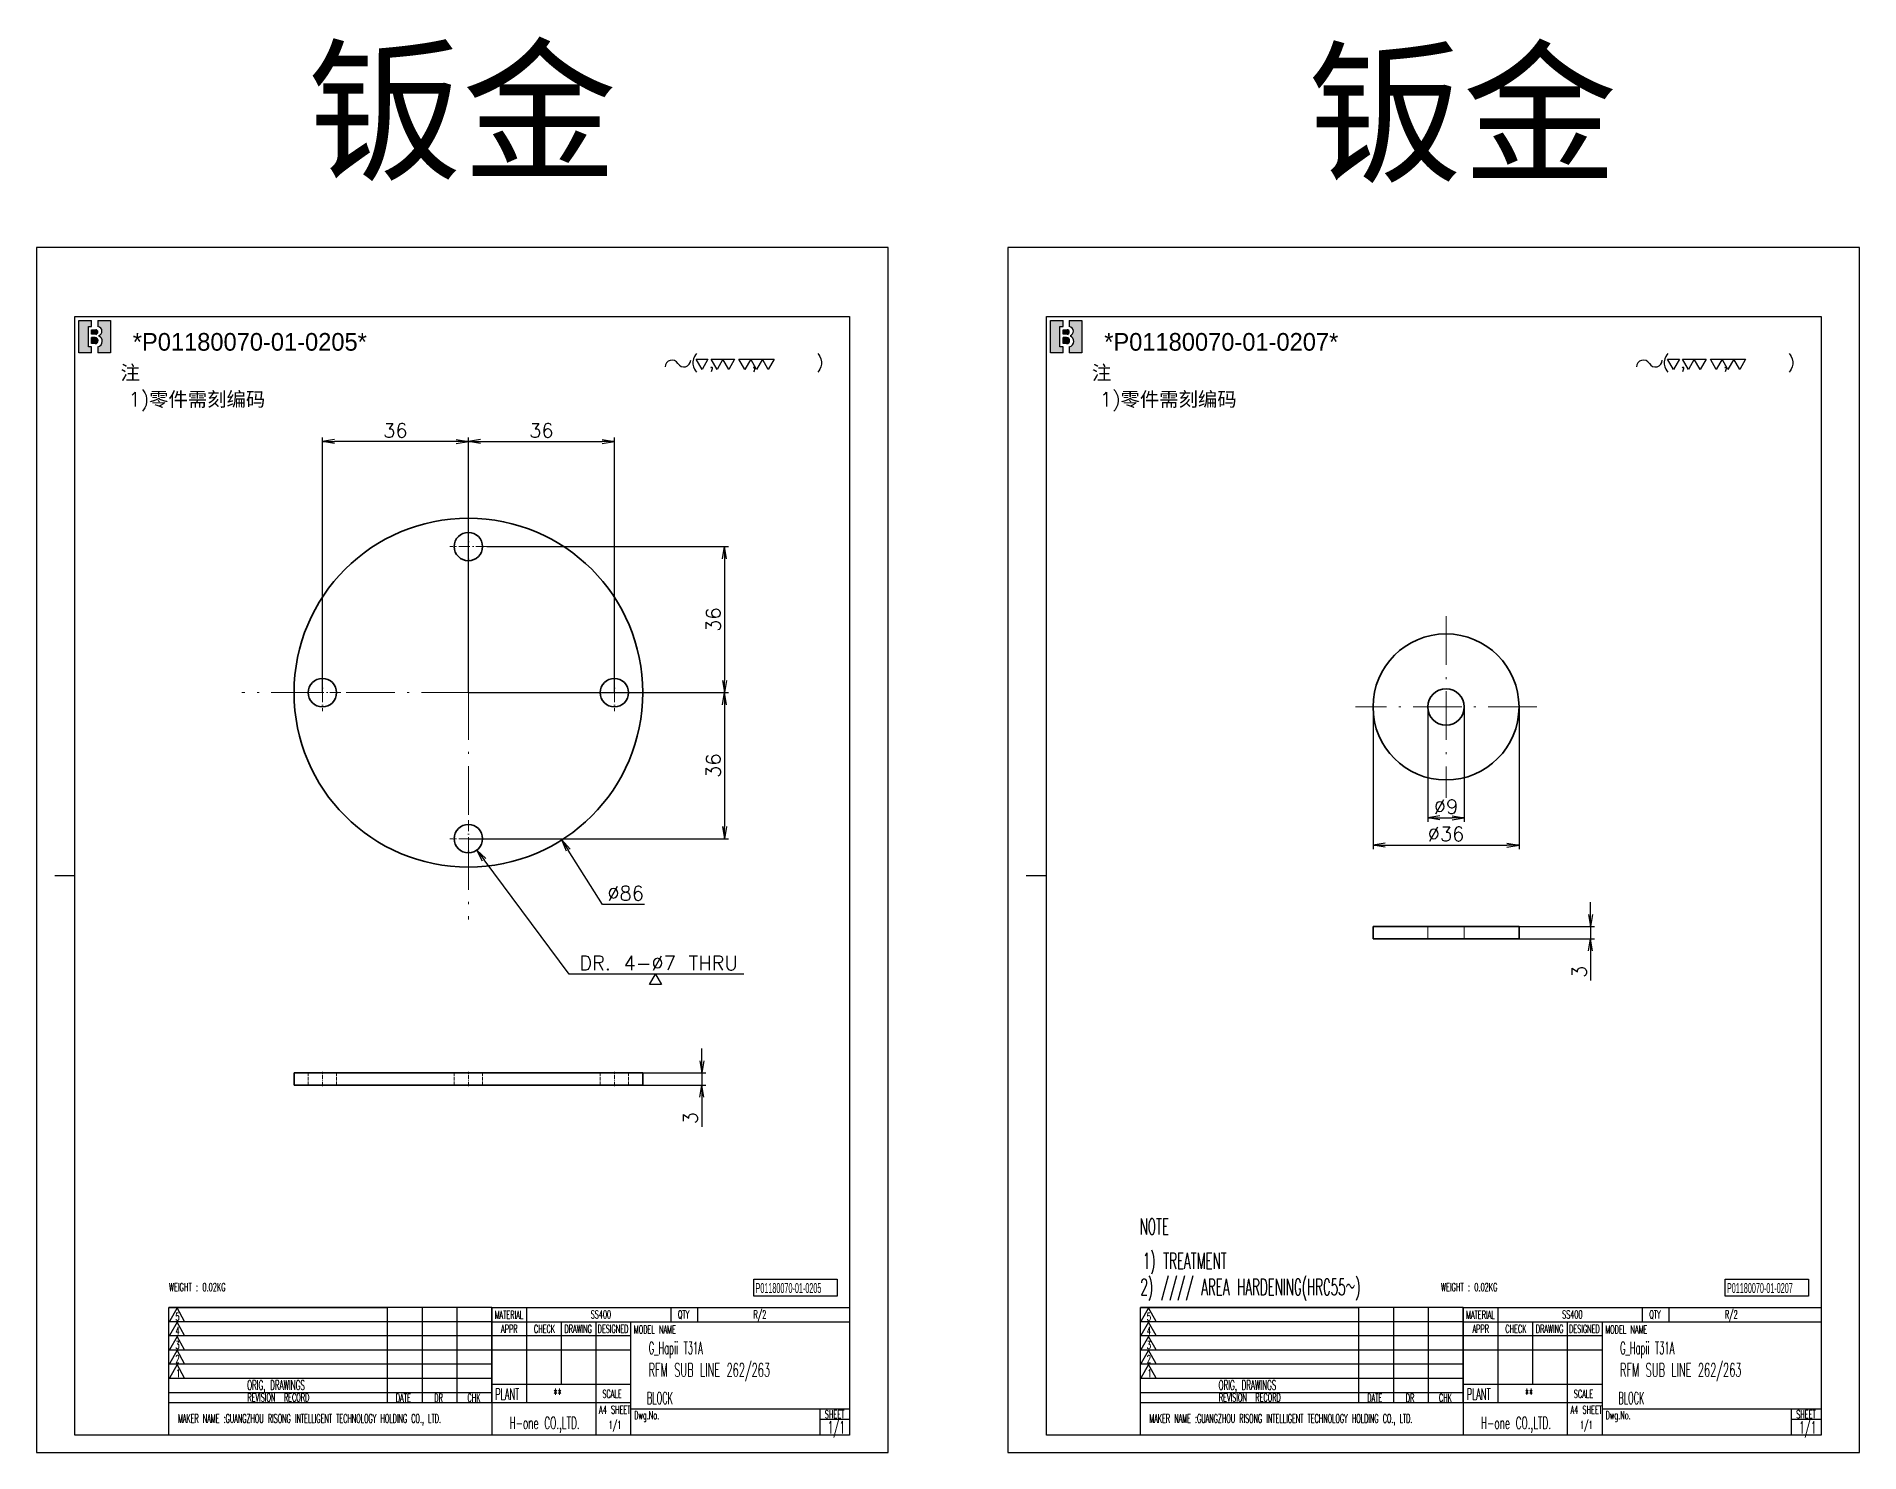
# Model space of a CAD drawing. Header units: inches. Extents: x 21 to 8642, y -3779 to 1599.
# Drawn here: x 111.8 to 561.3, y -970.4 to -621.4 of the extents above; entities that cross this region are included whole.
import ezdxf

# ---------------------------------------------------------------- set-up
doc = ezdxf.new("R2010")
doc.units = ezdxf.units.IN
doc.header["$MEASUREMENT"] = 0
for name, pattern in [('CENTER-HOKUTO', [23, 20, -1, 1, -1]), ('DASHDOT', [18.5, 12, -3, 0.5, -3]), ('DASHED', [15, 12, -3]), ('HIDDEN-HOKUTO', [3.8, 2.5, -1.3])]:
    doc.linetypes.add(name, pattern=pattern)
doc.layers.add('AM_7', color=2, linetype='CENTER-HOKUTO', lineweight=30)
doc.layers.add('AM_HID', color=1, linetype='HIDDEN-HOKUTO', lineweight=25)
doc.layers.add('title_frame', color=7, linetype='Continuous')
doc.layers.add('word_dim', color=253, linetype='Continuous')
doc.styles.add('MX_NOTE_STANDARD', font='txt.shx', dxfattribs={"bigfont": 'bigfont.shx'})
doc.styles.get("Standard").update_dxf_attribs({"font": 'txt', "bigfont": 'gbcbig.shx'})
doc.dimstyles.new('HKT 1-1', dxfattribs={"dimtxt": 3.5, "dimasz": 3, "dimexe": 1, "dimexo": 0, "dimgap": 1, "dimtad": 3, "dimdsep": 46, "dimtxsty": 'Standard', "dimblk1": 'OPEN', "dimblk2": 'OPEN', "dimsah": 1, "dimcen": 0, "dimclrd": 256, "dimclre": 256, "dimclrt": 3, "dimazin": 2, "dimtfac": 1, "dimtmove": 0, "dimatfit": 3, "dimldrblk": 'OPEN', "dimfxl": 0, "dimtolj": 1, "dimlwd": 25, "dimlwe": 25, "dimarcsym": 0})
doc.dimstyles.new('STANDARD 1-1', dxfattribs={"dimtxt": 3.5, "dimasz": 3, "dimexe": 1, "dimexo": 0, "dimgap": 1, "dimtad": 3, "dimdsep": 46, "dimtxsty": 'Standard', "dimblk1": 'OPEN', "dimblk2": 'OPEN', "dimsah": 1, "dimcen": 0, "dimclrt": 3, "dimazin": 2, "dimtfac": 1, "dimtmove": 0, "dimatfit": 3, "dimldrblk": 'OPEN', "dimfxl": 0, "dimtolj": 1, "dimtzin": 0, "dimarcsym": 0})
doc.dimstyles.new('STANDARD 1-1$3', dxfattribs={"dimtxt": 3.5, "dimasz": 3, "dimexe": 1, "dimexo": 0, "dimgap": 1, "dimtad": 3, "dimtoh": 1, "dimdsep": 46, "dimtxsty": 'Standard', "dimblk1": 'OPEN', "dimblk2": 'OPEN', "dimsah": 1, "dimcen": 0, "dimclrt": 3, "dimazin": 2, "dimtfac": 1, "dimtofl": 0, "dimtmove": 0, "dimatfit": 3, "dimldrblk": 'OPEN', "dimfxl": 0, "dimtolj": 1, "dimtzin": 0, "dimarcsym": 0})

# ---------------------------------------------------------------- blocks, each defined once
blk = doc.blocks.new('B\\M+18B40\\M+196A7\\M+100CF\\M+100B0\\M+100B8')
blk.add_hatch(color=1).paths.add_polyline_path([(0.3999999986702711, 0.8149999997779807), (0.3999999986702711, 0.9999999997779806), (-1.3297288e-09, 0.9999999997779806), (-1.3297288e-09, -2.220193e-10), (0.3999999986702711, -2.220193e-10), (0.3999999986702711, 0.1849999997779807), (0.2999999986702711, 0.1849999997779807), (0.2999999986702711, 0.8149999997779807)])
h = blk.add_hatch(color=1)
edge = h.paths.add_edge_path()
edge.add_arc((0.5299999986702706, 0.6449999997779808), 0.07, 359.9999999999989, 450)
edge.add_line((0.5299999986702706, 0.7149999997779806), (0.3999999986702711, 0.7149999997779806))
edge.add_line((0.3999999986702711, 0.7149999997779806), (0.3999999986702711, 0.5749999997779809))
edge.add_line((0.3999999986702711, 0.5749999997779809), (0.5299999986702701, 0.5749999997779809))
edge.add_arc((0.5299999986702701, 0.6449999997779808), 0.07, 270, 359.9999999999999)
h = blk.add_hatch(color=1)
edge = h.paths.add_edge_path()
edge.add_line((0.5999999986702714, 0.9999999997779806), (0.5999999986702718, 0.8142220507965398))
edge.add_arc((0.5849999986702712, 0.6699999997779816), 0.1449999999999991, -5.115907697472721e-13, 84.06222754839428, ccw=False)
edge.add_arc((0.5849999986702707, 0.6699999997779802), 0.1449999999999993, -69.82872865353448, 1.1368683772161603e-13, ccw=False)
edge.add_line((0.6349999986702715, 0.5338934238898192), (0.6349999986702711, 0.5120827805020305))
edge.add_arc((0.5699999986702688, 0.3549999997779789), 0.1700000000000021, 3.979039320256561e-13, 67.5204943905955, ccw=False)
edge.add_arc((0.5699999986702724, 0.3549999997779802), 0.1699999999999993, -79.83575137827683, 0, ccw=False)
edge.add_line((0.5999999986702714, 0.1876679944711657), (0.5999999986702714, -2.220192918400699e-10))
edge.add_line((0.5999999986702714, -2.220193e-10), (0.9999999986702712, -2.220193e-10))
edge.add_line((0.9999999986702712, -2.220193e-10), (0.9999999986702712, 0.9999999997779806))
edge.add_line((0.9999999986702712, 0.9999999997779806), (0.5999999986702714, 0.9999999997779806))
h = blk.add_hatch(color=1)
edge = h.paths.add_edge_path()
edge.add_arc((0.5149999986702705, 0.3799999997779802), 0.095, 1.018e-13, 90)
edge.add_line((0.5149999986702705, 0.4749999997779804), (0.3999999986702711, 0.4749999997779808))
edge.add_line((0.3999999986702711, 0.4749999997779808), (0.3999999986702711, 0.2849999997779809))
edge.add_line((0.3999999986702711, 0.2849999997779809), (0.5149999986702718, 0.2849999997779809))
edge.add_arc((0.5149999986702718, 0.379999999777981), 0.095, 270, 360.0000000000003)
at = {"color": 1}
for p, q in [((-1.3297288e-09, -2.220193e-10), (-1.3297288e-09, 0.9999999997779806)), ((-1.3297288e-09, 0.9999999997779806), (0.3999999986702711, 0.9999999997779806)), ((0.2999999986702711, 0.8149999997779807), (0.3999999986702711, 0.8149999997779807)), ((0.2999999986702711, 0.1849999997779807), (0.2999999986702711, 0.8149999997779807)), ((0.3999999986702711, 0.8149999997779807), (0.3999999986702711, 0.9999999997779806)), ((0.3999999986702711, 0.7149999997779806), (0.5299999986702706, 0.7149999997779806)), ((0.3999999986702711, 0.5749999997779809), (0.3999999986702711, 0.7149999997779806)), ((0.5299999986702701, 0.5749999997779809), (0.3999999986702711, 0.5749999997779809)), ((0.5999999986702714, 0.9999999997779806), (0.5999999986702718, 0.8142220507965398)), ((0.5999999986702714, 0.9999999997779806), (0.9999999986702712, 0.9999999997779806)), ((0.5999999986702705, 0.6449999997779794), (0.59999999867027, 0.6449999997779803)), ((0.7299999986702704, 0.6699999997779807), (0.7299999986702704, 0.6699999997779802)), ((0.9999999986702712, 0.9999999997779806), (0.9999999986702712, -2.220193e-10)), ((0.3999999986702711, 0.1849999997779807), (0.2999999986702711, 0.1849999997779807)), ((0.5149999986702705, 0.4749999997779804), (0.3999999986702711, 0.4749999997779808)), ((0.3999999986702711, 0.2849999997779809), (0.3999999986702711, 0.4749999997779808)), ((0.5149999986702718, 0.2849999997779809), (0.3999999986702711, 0.2849999997779809)), ((0.3999999986702711, -2.220193e-10), (0.3999999986702711, 0.1849999997779807)), ((0.5699999986702711, 0.5249999997779802), (0.5699999986702716, 0.5249999997779807)), ((0.5999999986702714, 0.1876679944711657), (0.5999999986702714, -2.220193e-10)), ((0.6099999986702707, 0.3799999997779806), (0.609999998670272, 0.3799999997779815)), ((0.6349999986702715, 0.5338934238898192), (0.6349999986702711, 0.5120827805020305)), ((0.739999998670271, 0.3549999997779802), (0.739999998670271, 0.3549999997779802)), ((0.3999999986702711, -2.220193e-10), (-1.3297288e-09, -2.220193e-10)), ((0.9999999986702712, -2.220193e-10), (0.5999999986702714, -2.220193e-10))]:
    blk.add_line(p, q, dxfattribs=at)
for centre, radius, start, end in [((0.5299999986702706, 0.6449999997779808), 0.07, 359.9999999999989, 90), ((0.5299999986702701, 0.6449999997779808), 0.07, 270, 359.9999999999999), ((0.5849999986702712, 0.6699999997779816), 0.1449999999999991, 359.9999999999995, 84.06222754839432), ((0.5849999986702707, 0.6699999997779802), 0.1449999999999993, 290.1712713464655, 1.781e-13), ((0.5149999986702705, 0.3799999997779802), 0.095, 1.018e-13, 90), ((0.5149999986702718, 0.379999999777981), 0.095, 270, 2.799e-13), ((0.5699999986702724, 0.3549999997779802), 0.1699999999999993, 280.1642486217232, 0), ((0.5699999986702688, 0.3549999997779789), 0.1700000000000021, 4.58e-13, 67.52049439059552)]:
    blk.add_arc(centre, radius, start, end, dxfattribs=at)
blk.add_attdef('B機密ﾏｰｸ', (-0.0857467348302255, 1.074949466596297), '', height=0.2)
blk = doc.blocks.new('shiage0')
at = {"layer": 'word_dim', "color": 3, "linetype": 'Continuous'}
for centre, radius, start, end in [((1.687489685469927, 1.849274192977646e-05), 1.687500000000015, 29.99999999999973, 180), ((4.610325423242443, 1.68751849274193), 1.6875, 209.9999999999997, 0)]:
    blk.add_arc(centre, radius, start, end, dxfattribs=at)
blk = doc.blocks.new('10')
at = {"layer": 'title_frame', "color": 3, "linetype": 'Continuous'}
for points in [[(9.625360041289241, 2.650317104677924), (8.180360041289191, 5.153130521614912), (11.07036004128918, 5.153130521615026)], [(13.30945624889046, 2.650317104677924), (11.86445624889041, 5.153130521614912), (17.64445624889038, 5.15313052161514), (16.19945624889044, 2.650317104678038), (14.75445624889039, 5.153130521615026)], [(20.17199269540924, 2.650317104677924), (18.72699269540919, 5.153130521614912), (27.39699269540915, 5.15313052161514), (25.95199269540922, 2.650317104678095), (24.50699269540917, 5.153130521615083), (23.06199269540923, 2.650317104678038), (21.61699269540918, 5.153130521615026)]]:
    blk.add_lwpolyline(points, close=True, dxfattribs=at)
blk.add_blockref('shiage0', (0.5207737940818333, 3.2441946934008), dxfattribs=at)
blk.add_text('( ,   ,     )', height=3, dxfattribs=at).set_placement((6.843075599901567, 2.972427221680277))
blk = doc.blocks.new('_Open')
at = {"color": 0, "lineweight": -2}
for p, q in [((-1, 0.1666666666666667), (0, 0)), ((-1, -0.1666666666666667), (0, 0)), ((0, 0), (-1, 0))]:
    blk.add_line(p, q, dxfattribs=at)
blk = doc.blocks.new('*D468')
at = {"layer": 'DEFPOINTS', "color": 0, "linetype": 'Continuous', "ltscale": 2}
for p in [(254.305577156003, -721.2230740201321), (218.305577156003, -783.0935470903805), (254.305577156003, -783.0935470903805)]:
    blk.add_point(p, dxfattribs=at)
at = {"layer": 'word_dim', "color": 0, "linetype": 'Continuous', "lineweight": -2, "ltscale": 2}
for p, q in [((218.305577156003, -783.0935470903805), (218.305577156003, -720.2230740201321)), ((221.305577156003, -721.2230740201321), (251.305577156003, -721.2230740201321)), ((254.305577156003, -783.0935470903805), (254.305577156003, -720.2230740201321))]:
    blk.add_line(p, q, dxfattribs=at)
at = {"layer": 'word_dim', "color": 0, "linetype": 'Continuous', "lineweight": -2, "ltscale": 2, "xscale": 3, "yscale": 3, "zscale": 3, "rotation": 180}
blk.add_blockref('_Open', (218.305577156003, -721.2230740201321), dxfattribs=at)
at = {"layer": 'word_dim', "color": 0, "linetype": 'Continuous', "lineweight": -2, "ltscale": 2, "xscale": 3, "yscale": 3, "zscale": 3}
blk.add_blockref('_Open', (254.305577156003, -721.2230740201321), dxfattribs=at)
at = {"layer": 'word_dim', "color": 3, "linetype": 'Continuous', "ltscale": 2, "insert": (236.305577156003, -718.4730740201321), "char_height": 3.5, "attachment_point": 5}
blk.add_mtext('\\A1;36', dxfattribs=at)
blk = doc.blocks.new('*D469')
at = {"layer": 'DEFPOINTS', "color": 0, "linetype": 'Continuous', "ltscale": 2}
for p in [(182.305577156003, -721.2230740201321), (182.305577156003, -783.0935470903805), (218.305577156003, -783.0935470903805)]:
    blk.add_point(p, dxfattribs=at)
at = {"layer": 'word_dim', "color": 0, "linetype": 'Continuous', "lineweight": -2, "ltscale": 2}
for p, q in [((182.305577156003, -783.0935470903805), (182.305577156003, -720.2230740201321)), ((215.305577156003, -721.2230740201321), (185.305577156003, -721.2230740201321)), ((218.305577156003, -783.0935470903805), (218.305577156003, -720.2230740201321))]:
    blk.add_line(p, q, dxfattribs=at)
at = {"layer": 'word_dim', "color": 0, "linetype": 'Continuous', "lineweight": -2, "ltscale": 2, "xscale": 3, "yscale": 3, "zscale": 3, "rotation": 180}
blk.add_blockref('_Open', (182.305577156003, -721.2230740201321), dxfattribs=at)
at = {"layer": 'word_dim', "color": 0, "linetype": 'Continuous', "lineweight": -2, "ltscale": 2, "xscale": 3, "yscale": 3, "zscale": 3}
blk.add_blockref('_Open', (218.305577156003, -721.2230740201321), dxfattribs=at)
at = {"layer": 'word_dim', "color": 3, "linetype": 'Continuous', "ltscale": 2, "insert": (200.305577156003, -718.4730740201321), "char_height": 3.5, "attachment_point": 5}
blk.add_mtext('\\A1;36', dxfattribs=at)
blk = doc.blocks.new('*D470')
at = {"layer": 'DEFPOINTS', "color": 0, "linetype": 'Continuous', "ltscale": 2}
for p in [(222.855381843503, -747.0935470903805), (218.305577156003, -783.0935470903805), (281.4536185854777, -783.0935470903806)]:
    blk.add_point(p, dxfattribs=at)
at = {"layer": 'word_dim', "color": 0, "linetype": 'Continuous', "lineweight": -2, "ltscale": 2}
for p, q in [((222.855381843503, -747.0935470903805), (282.4536185854777, -747.0935470903806)), ((281.4536185854777, -750.0935470903806), (281.4536185854777, -780.0935470903806)), ((218.305577156003, -783.0935470903805), (282.4536185854777, -783.0935470903806))]:
    blk.add_line(p, q, dxfattribs=at)
at = {"layer": 'word_dim', "color": 0, "linetype": 'Continuous', "lineweight": -2, "ltscale": 2, "xscale": 3, "yscale": 3, "zscale": 3}
for p, rotation in [((281.4536185854777, -747.0935470903806), 90), ((281.4536185854777, -783.0935470903806), 270)]:
    blk.add_blockref('_Open', p, dxfattribs=dict(at, rotation=rotation))
at = {"layer": 'word_dim', "color": 3, "linetype": 'Continuous', "ltscale": 2, "insert": (278.7036185854778, -765.0935470903805), "char_height": 3.5, "attachment_point": 5, "rotation": 90}
blk.add_mtext('\\A1;36', dxfattribs=at)
blk = doc.blocks.new('*D471')
at = {"layer": 'DEFPOINTS', "color": 0, "linetype": 'Continuous', "ltscale": 2}
for p in [(218.305577156003, -783.0935776079587), (218.305577156003, -819.0935470903805), (281.4536185854777, -819.0935470903806)]:
    blk.add_point(p, dxfattribs=at)
at = {"layer": 'word_dim', "color": 0, "linetype": 'Continuous', "lineweight": -2, "ltscale": 2}
for p, q in [((218.305577156003, -783.0935776079587), (282.4536185854777, -783.0935776079588)), ((281.4536185854777, -786.0935776079588), (281.4536185854777, -816.0935470903806)), ((218.305577156003, -819.0935470903805), (282.4536185854777, -819.0935470903806))]:
    blk.add_line(p, q, dxfattribs=at)
at = {"layer": 'word_dim', "color": 0, "linetype": 'Continuous', "lineweight": -2, "ltscale": 2, "xscale": 3, "yscale": 3, "zscale": 3}
for p, rotation in [((281.4536185854777, -783.0935776079588), 90), ((281.4536185854777, -819.0935470903806), 270)]:
    blk.add_blockref('_Open', p, dxfattribs=dict(at, rotation=rotation))
at = {"layer": 'word_dim', "color": 3, "linetype": 'Continuous', "ltscale": 2, "insert": (278.7036185854778, -801.0935623491696), "char_height": 3.5, "attachment_point": 5, "rotation": 90}
blk.add_mtext('\\A1;36', dxfattribs=at)
blk = doc.blocks.new('*D472')
at = {"layer": 'DEFPOINTS', "color": 0, "linetype": 'Continuous', "ltscale": 2}
for p in [(216.2148296295491, -816.2866315625062), (220.3963246824533, -821.9004626182459)]:
    blk.add_point(p, dxfattribs=at)
at = {"layer": 'word_dim', "color": 0, "linetype": 'Continuous', "lineweight": -2, "ltscale": 2}
for p, q in [((243.184181262135, -852.4941080350719), (222.1883939908435, -824.3063902135667)), ((286.1841812621388, -852.4941080350718), (243.184181262135, -852.4941080350719))]:
    blk.add_line(p, q, dxfattribs=at)
at = {"layer": 'word_dim', "color": 0, "linetype": 'Continuous', "lineweight": -2, "ltscale": 2, "xscale": 3, "yscale": 3, "zscale": 3, "rotation": 126.6808000215501}
blk.add_blockref('_Open', (220.3963246824533, -821.9004626182459), dxfattribs=at)
at = {"layer": 'word_dim', "color": 3, "linetype": 'Continuous', "ltscale": 2, "insert": (265.1841812621387, -849.7441080350719), "char_height": 3.5, "attachment_point": 5}
blk.add_mtext('\\A1;DR. 4-∅7 THRU', dxfattribs=at)
blk = doc.blocks.new('shiage1')
at = {"layer": 'word_dim', "color": 3, "linetype": 'Continuous'}
for p, q in [((-4.255559048260693e-05, 3.4162127349191e-07), (-1.443418228564553, 2.500000341621273)), ((-1.443418228564553, 2.500000341621273), (1.443333117383588, 2.500000341621273)), ((1.443333117383588, 2.500000341621273), (-4.255559048260693e-05, 3.4162127349191e-07))]:
    blk.add_line(p, q, dxfattribs=at)
blk = doc.blocks.new('*D473')
at = {"layer": 'DEFPOINTS', "color": 0, "linetype": 'Continuous', "ltscale": 2}
for p in [(261.305577156003, -876.8192459182119), (261.305577156003, -879.8192459182119), (275.8361961206283, -879.8192459182119)]:
    blk.add_point(p, dxfattribs=at)
at = {"layer": 'word_dim', "color": 0, "linetype": 'Continuous', "lineweight": -2, "ltscale": 2}
for p, q in [((275.8361961206283, -873.8192459182119), (275.8361961206283, -870.8192459182119)), ((261.305577156003, -876.8192459182119), (276.8361961206283, -876.8192459182119)), ((261.305577156003, -879.8192459182119), (276.8361961206283, -879.8192459182119)), ((275.8361961206283, -876.8192459182119), (275.8361961206283, -879.8192459182119)), ((275.8361961206283, -882.8192459182119), (275.8361961206283, -890.1525792515453))]:
    blk.add_line(p, q, dxfattribs=at)
at = {"layer": 'word_dim', "color": 0, "linetype": 'Continuous', "lineweight": -2, "ltscale": 2, "xscale": 3, "yscale": 3, "zscale": 3}
for p, rotation in [((275.8361961206283, -876.8192459182119), 270), ((275.8361961206283, -879.8192459182119), 90)]:
    blk.add_blockref('_Open', p, dxfattribs=dict(at, rotation=rotation))
at = {"layer": 'word_dim', "color": 3, "linetype": 'Continuous', "ltscale": 2, "insert": (273.0861961206284, -887.9859125848784), "char_height": 3.5, "attachment_point": 5, "rotation": 90}
blk.add_mtext('\\A1;3', dxfattribs=at)
blk = doc.blocks.new('*D474')
at = {"layer": 'DEFPOINTS', "color": 0, "linetype": 'Continuous', "ltscale": 2}
for p in [(441.3707601238275, -786.6272625082165), (477.3707601238275, -786.6272625082165), (477.3707601238275, -820.6783801890961)]:
    blk.add_point(p, dxfattribs=at)
at = {"layer": 'word_dim', "linetype": 'Continuous', "lineweight": 25, "ltscale": 2}
for p, q in [((441.3707601238275, -786.6272625082165), (441.3707601238275, -821.6783801890961)), ((477.3707601238275, -786.6272625082165), (477.3707601238275, -821.6783801890961)), ((444.3707601238275, -820.6783801890961), (474.3707601238275, -820.6783801890961))]:
    blk.add_line(p, q, dxfattribs=at)
at = {"layer": 'word_dim', "linetype": 'Continuous', "lineweight": 25, "ltscale": 2, "xscale": 3, "yscale": 3, "zscale": 3, "rotation": 180}
blk.add_blockref('_Open', (441.3707601238275, -820.6783801890961), dxfattribs=at)
at = {"layer": 'word_dim', "linetype": 'Continuous', "lineweight": 25, "ltscale": 2, "xscale": 3, "yscale": 3, "zscale": 3}
blk.add_blockref('_Open', (477.3707601238275, -820.6783801890961), dxfattribs=at)
at = {"layer": 'word_dim', "color": 3, "linetype": 'Continuous', "ltscale": 2, "insert": (459.3707601238275, -817.9283801890961), "char_height": 3.5, "attachment_point": 5}
blk.add_mtext('\\A1;%%C36', dxfattribs=at)
blk = doc.blocks.new('*D475')
at = {"layer": 'DEFPOINTS', "color": 0, "linetype": 'Continuous', "ltscale": 2}
for p in [(454.8707601238275, -786.6272625082165), (463.8707601238275, -786.6272625082165), (463.8707601238275, -813.9442393791433)]:
    blk.add_point(p, dxfattribs=at)
at = {"layer": 'word_dim', "linetype": 'Continuous', "lineweight": 25, "ltscale": 2}
for p, q in [((454.8707601238275, -786.6272625082165), (454.8707601238275, -814.9442393791433)), ((463.8707601238275, -786.6272625082165), (463.8707601238275, -814.9442393791433)), ((457.8707601238275, -813.9442393791433), (460.8707601238275, -813.9442393791433))]:
    blk.add_line(p, q, dxfattribs=at)
at = {"layer": 'word_dim', "linetype": 'Continuous', "lineweight": 25, "ltscale": 2, "xscale": 3, "yscale": 3, "zscale": 3, "rotation": 180}
blk.add_blockref('_Open', (454.8707601238275, -813.9442393791433), dxfattribs=at)
at = {"layer": 'word_dim', "linetype": 'Continuous', "lineweight": 25, "ltscale": 2, "xscale": 3, "yscale": 3, "zscale": 3}
blk.add_blockref('_Open', (463.8707601238275, -813.9442393791433), dxfattribs=at)
at = {"layer": 'word_dim', "color": 3, "linetype": 'Continuous', "ltscale": 2, "insert": (459.3707601238275, -811.1942393791433), "char_height": 3.5, "attachment_point": 5}
blk.add_mtext('\\A1;%%C9', dxfattribs=at)
blk = doc.blocks.new('*D476')
at = {"layer": 'DEFPOINTS', "color": 0, "linetype": 'Continuous', "ltscale": 2}
for p in [(477.3707601238275, -840.7548797664749), (477.3707601238275, -843.7548797664749), (494.9947457676026, -843.7548797664749)]:
    blk.add_point(p, dxfattribs=at)
at = {"layer": 'word_dim', "linetype": 'Continuous', "lineweight": 25, "ltscale": 2}
for p, q in [((494.9947457676026, -837.7548797664749), (494.9947457676026, -834.7548797664749)), ((477.3707601238275, -840.7548797664749), (495.9947457676026, -840.7548797664749)), ((477.3707601238275, -843.7548797664749), (495.9947457676026, -843.7548797664749)), ((494.9947457676026, -840.7548797664749), (494.9947457676026, -843.7548797664749)), ((494.9947457676026, -846.7548797664749), (494.9947457676026, -854.0882130998083))]:
    blk.add_line(p, q, dxfattribs=at)
at = {"layer": 'word_dim', "linetype": 'Continuous', "lineweight": 25, "ltscale": 2, "xscale": 3, "yscale": 3, "zscale": 3}
for p, rotation in [((494.9947457676026, -840.7548797664749), 270), ((494.9947457676026, -843.7548797664749), 90)]:
    blk.add_blockref('_Open', p, dxfattribs=dict(at, rotation=rotation))
at = {"layer": 'word_dim', "color": 3, "linetype": 'Continuous', "ltscale": 2, "insert": (492.2447457676027, -851.9215464331414), "char_height": 3.5, "attachment_point": 5, "rotation": 90}
blk.add_mtext('\\A1;3', dxfattribs=at)
blk = doc.blocks.new('*D488')
at = {"layer": 'DEFPOINTS', "color": 0, "linetype": 'Continuous', "ltscale": 2}
for p in [(195.2767876425551, -746.7799841483438), (241.3343666694527, -819.4071100324181)]:
    blk.add_point(p, dxfattribs=at)
at = {"layer": 'word_dim', "color": 0, "linetype": 'Continuous', "lineweight": -2, "ltscale": 2}
for p, q in [((251.4111859333791, -835.2970121213847), (242.9410264029492, -821.940614423723)), ((261.7445192667134, -835.2970121213849), (251.4111859333791, -835.2970121213847))]:
    blk.add_line(p, q, dxfattribs=at)
at = {"layer": 'word_dim', "color": 0, "linetype": 'Continuous', "lineweight": -2, "ltscale": 2, "xscale": 3, "yscale": 3, "zscale": 3, "rotation": 122.3814388736231}
blk.add_blockref('_Open', (241.3343666694527, -819.4071100324181), dxfattribs=at)
at = {"layer": 'word_dim', "color": 3, "linetype": 'Continuous', "ltscale": 2, "insert": (257.0778526000467, -832.5470121213848), "char_height": 3.5, "attachment_point": 5}
blk.add_mtext('\\A1;∅86', dxfattribs=at)

msp = doc.modelspace()

# ---------------------------------------------------------------- linework, layer by layer
at = {"color": 7, "lineweight": 35}
for p, q in [((441.3707601238275, -840.7548797664749), (477.3707601238275, -840.7548797664749)), ((441.3707601238275, -843.7548797664749), (441.3707601238275, -840.7548797664749)), ((477.3707601238275, -843.7548797664749), (441.3707601238275, -843.7548797664749)), ((477.3707601238275, -840.7548797664749), (477.3707601238275, -843.7548797664749)), ((261.305577156003, -876.8192459182119), (175.305577156003, -876.8192459182119)), ((261.305577156003, -879.8192459182119), (175.305577156003, -879.8192459182119))]:
    msp.add_line(p, q, dxfattribs=at)
at = {"color": 7, "lineweight": 35, "ltscale": 0.075}
for p, q in [((175.305577156003, -879.8192459182119), (175.305577156003, -876.8192459182119)), ((261.305577156003, -879.8192459182119), (261.305577156003, -876.8192459182119))]:
    msp.add_line(p, q, dxfattribs=at)
at = {"color": 7, "lineweight": 35}
for centre, radius in [((218.305577156003, -783.0935470903805), 43), ((218.305577156003, -747.0935470903805), 3.5), ((459.3707601238275, -786.6272625082165), 18), ((182.305577156003, -783.0935470903805), 3.5), ((254.305577156003, -783.0935470903805), 3.5), ((459.3707601238275, -786.6272625082165), 4.5), ((218.305577156003, -819.0935470903805), 3.5)]:
    msp.add_circle(centre, radius, dxfattribs=at)
at = {"layer": 'AM_7', "color": 2, "linetype": 'DASHDOT', "lineweight": 13}
for p, q in [((218.305577156003, -727.1935837114743), (218.305577156003, -838.993571504443)), ((459.3707601238275, -764.2672466390759), (459.3707601238275, -808.9872417562638)), ((274.205967781003, -783.0935470903805), (162.405186531003, -783.0935470903805)), ((481.7309163738282, -786.6272319906384), (437.0106038738286, -786.6272319906384))]:
    msp.add_line(p, q, dxfattribs=at)
at = {"layer": 'AM_7', "color": 2, "linetype": 'DASHDOT', "lineweight": 13, "ltscale": 0.2274993896484375}
for p, q in [((218.305577156003, -742.5435592974118), (218.305577156003, -751.6435348833493)), ((182.305577156003, -778.5435592974118), (182.305577156003, -787.6435348833493)), ((254.305577156003, -778.5435592974118), (254.305577156003, -787.6435348833493)), ((218.305577156003, -814.5435592974118), (218.305577156003, -823.6435348833493))]:
    msp.add_line(p, q, dxfattribs=at)
at = {"layer": 'AM_7', "color": 2, "linetype": 'DASHDOT', "lineweight": 13, "ltscale": 0.227490234375}
for p, q in [((222.855381843503, -747.0935470903805), (213.755772468503, -747.0935470903805)), ((186.855381843503, -783.0935470903805), (177.755772468503, -783.0935470903805)), ((258.855381843503, -783.0935470903805), (249.755772468503, -783.0935470903805)), ((222.855381843503, -819.0935470903805), (213.755772468503, -819.0935470903805))]:
    msp.add_line(p, q, dxfattribs=at)
at = {"layer": 'AM_7', "color": 2, "linetype": 'DASHDOT', "lineweight": 13, "ltscale": 0.0899993896484375}
for p, q in [((182.305577156003, -880.1192337111806), (182.305577156003, -876.5192581252431)), ((218.305577156003, -880.1192337111806), (218.305577156003, -876.5192581252431)), ((254.305577156003, -880.1192337111806), (254.305577156003, -876.5192581252431))]:
    msp.add_line(p, q, dxfattribs=at)
at = {"layer": 'AM_HID', "color": 1, "linetype": 'DASHED', "lineweight": 13, "ltscale": 0.4}
for p, q in [((454.8707601238275, -843.754879766474), (454.8707601238275, -840.754879766474)), ((463.8707601238275, -843.754879766474), (463.8707601238275, -840.754879766474))]:
    msp.add_line(p, q, dxfattribs=at)
at = {"layer": 'AM_HID', "color": 1, "linetype": 'DASHED', "lineweight": 13, "ltscale": 0.075}
for p, q in [((178.805577156003, -879.8192459182119), (178.805577156003, -876.8192459182119)), ((185.805577156003, -879.8192459182119), (185.805577156003, -876.8192459182119)), ((214.805577156003, -879.8192459182119), (214.805577156003, -876.8192459182119)), ((214.805577156003, -879.8192459182119), (214.805577156003, -876.8192459182119)), ((221.805577156003, -879.8192459182119), (221.805577156003, -876.8192459182119)), ((221.805577156003, -879.8192459182119), (221.805577156003, -876.8192459182119)), ((250.805577156003, -879.8192459182119), (250.805577156003, -876.8192459182119)), ((257.805577156003, -879.8192459182119), (257.805577156003, -876.8192459182119))]:
    msp.add_line(p, q, dxfattribs=at)
at = {"layer": 'title_frame'}
for p, q in [((121.2989414171898, -690.3929670938942), (312.2989414171898, -690.3929670938942)), ((121.2989414171898, -966.142967093896), (121.2989414171898, -690.3929670938942)), ((126.2989414171898, -690.3929670938942), (312.2989414171898, -690.3929670938942)), ((312.2989414171898, -690.3929670938942), (312.2989414171898, -966.142967093896)), ((360.8330865187163, -690.3929670938942), (551.8330865187163, -690.3929670938942)), ((360.8330865187163, -966.142967093896), (360.8330865187163, -690.3929670938942)), ((365.8330865187163, -690.3929670938942), (551.8330865187163, -690.3929670938942)), ((551.8330865187163, -690.3929670938942), (551.8330865187163, -966.142967093896)), ((121.2989414171898, -828.267967093896), (116.2989414171898, -828.267967093896)), ((360.8330865187163, -828.267967093896), (355.8330865187163, -828.267967093896)), ((288.6923522960387, -927.6671664461337), (309.220270163587, -927.6671664461337)), ((288.6923522960387, -931.8676088608936), (288.6923522960387, -927.6671664461337)), ((309.220270163587, -927.6671664461337), (309.220270163587, -931.8676088608936)), ((528.2264973975653, -927.6671664461337), (548.7544152651135, -927.6671664461337)), ((528.2264973975653, -931.8676088608936), (528.2264973975653, -927.6671664461337)), ((548.7544152651135, -927.6671664461337), (548.7544152651135, -931.8676088608936)), ((144.4739414171891, -966.142967093896), (144.4739414171891, -934.642967093896)), ((144.4739414171891, -934.642967093896), (198.3739414171905, -934.642967093896)), ((224.0989414171891, -934.642967093896), (144.4739414171891, -934.642967093896)), ((146.4539940204413, -934.7664167319017), (144.5743540204421, -938.0884901808186)), ((148.3336340204405, -938.0884901808186), (146.4539940204413, -934.7664167319017)), ((198.3739414171905, -958.142967093896), (198.3739414171905, -934.642967093896)), ((206.9489414171876, -958.142967093896), (206.9489414171876, -934.642967093896)), ((206.9489414171876, -958.142967093896), (206.9489414171876, -934.642967093896)), ((215.5239414171883, -958.142967093896), (215.5239414171883, -934.642967093896)), ((215.5239414171883, -958.142967093896), (215.5239414171883, -934.642967093896)), ((224.0989414171891, -934.642967093896), (224.0989414171891, -938.142967093896)), ((224.0989414171891, -958.142967093896), (224.0989414171891, -934.642967093896)), ((224.0989414171891, -934.642967093896), (224.0989414171891, -966.142967093896)), ((224.0989414171891, -934.642967093896), (224.0989414171891, -966.142967093896)), ((224.0989414171891, -934.642967093896), (312.2989414171898, -934.642967093896)), ((232.6739414171898, -958.142967093896), (232.6739414171898, -934.642967093896)), ((268.1989414171876, -934.642967093896), (268.1989414171876, -938.142967093896)), ((274.7715486691704, -934.642967093896), (274.7715486691704, -938.142967093896)), ((309.220270163587, -931.8676088608936), (288.6923522960387, -931.8676088608936)), ((384.0080865187156, -966.142967093896), (384.0080865187156, -934.642967093896)), ((384.0080865187156, -934.642967093896), (437.908086518717, -934.642967093896)), ((463.6330865187156, -934.642967093896), (384.0080865187156, -934.642967093896)), ((385.9881391219678, -934.7664167319017), (384.1084991219686, -938.0884901808186)), ((387.867779121967, -938.0884901808186), (385.9881391219678, -934.7664167319017)), ((437.908086518717, -958.142967093896), (437.908086518717, -934.642967093896)), ((446.4830865187141, -958.142967093896), (446.4830865187141, -934.642967093896)), ((446.4830865187141, -958.142967093896), (446.4830865187141, -934.642967093896)), ((455.0580865187148, -958.142967093896), (455.0580865187148, -934.642967093896)), ((455.0580865187148, -958.142967093896), (455.0580865187148, -934.642967093896)), ((463.6330865187156, -934.642967093896), (463.6330865187156, -938.142967093896)), ((463.6330865187156, -958.142967093896), (463.6330865187156, -934.642967093896)), ((463.6330865187156, -934.642967093896), (463.6330865187156, -966.142967093896)), ((463.6330865187156, -934.642967093896), (463.6330865187156, -966.142967093896)), ((463.6330865187156, -934.642967093896), (551.8330865187163, -934.642967093896)), ((472.2080865187163, -958.142967093896), (472.2080865187163, -934.642967093896)), ((507.7330865187141, -934.642967093896), (507.7330865187141, -938.142967093896)), ((514.305693770697, -934.642967093896), (514.305693770697, -938.142967093896)), ((548.7544152651135, -931.8676088608936), (528.2264973975653, -931.8676088608936)), ((198.3739414171905, -938.142967093896), (144.4739414171891, -938.142967093896)), ((224.0989414171891, -938.142967093896), (144.4739414171891, -938.142967093896)), ((144.5743540204421, -938.0884901808186), (148.3336340204405, -938.0884901808186)), ((146.4539940204413, -938.243708619184), (144.5743540204421, -941.5657820681026)), ((148.3336340204405, -941.5657820681026), (146.4539940204413, -938.243708619184)), ((224.0989414171891, -938.142967093896), (312.2989414171898, -938.142967093896)), ((241.2489414171905, -953.5463895074772), (241.2489414171905, -938.142967093896)), ((249.8239414171876, -966.142967093896), (249.8239414171876, -938.142967093896)), ((258.3989414171883, -966.142967093896), (258.3989414171883, -938.142967093896)), ((437.908086518717, -938.142967093896), (384.0080865187156, -938.142967093896)), ((463.6330865187156, -938.142967093896), (384.0080865187156, -938.142967093896)), ((384.1084991219686, -938.0884901808186), (387.867779121967, -938.0884901808186)), ((385.9881391219678, -938.243708619184), (384.1084991219686, -941.5657820681026)), ((387.867779121967, -941.5657820681026), (385.9881391219678, -938.243708619184)), ((463.6330865187156, -938.142967093896), (551.8330865187163, -938.142967093896)), ((480.783086518717, -953.5463895074772), (480.783086518717, -938.142967093896)), ((489.3580865187141, -966.142967093896), (489.3580865187141, -938.142967093896)), ((497.9330865187148, -966.142967093896), (497.9330865187148, -938.142967093896)), ((198.3739414171905, -941.642967093896), (144.4739414171891, -941.642967093896)), ((224.0989414171891, -941.642967093896), (144.4739414171891, -941.642967093896)), ((144.5743540204421, -941.5657820681026), (148.3336340204405, -941.5657820681026)), ((146.4539940204413, -941.7732459657691), (144.5743540204421, -945.095319414686)), ((148.3336340204405, -945.095319414686), (146.4539940204413, -941.7732459657691)), ((258.3989414171883, -941.642967093896), (224.0989414171891, -941.642967093896)), ((437.908086518717, -941.642967093896), (384.0080865187156, -941.642967093896)), ((463.6330865187156, -941.642967093896), (384.0080865187156, -941.642967093896)), ((384.1084991219686, -941.5657820681026), (387.867779121967, -941.5657820681026)), ((385.9881391219678, -941.7732459657691), (384.1084991219686, -945.095319414686)), ((387.867779121967, -945.095319414686), (385.9881391219678, -941.7732459657691)), ((497.9330865187148, -941.642967093896), (463.6330865187156, -941.642967093896)), ((198.3739414171905, -945.142967093896), (144.4739414171891, -945.142967093896)), ((224.0989414171891, -945.142967093896), (144.4739414171891, -945.142967093896)), ((144.5743540204421, -945.095319414686), (148.3336340204405, -945.095319414686)), ((146.4539940204413, -945.1863941760494), (144.5743540204421, -948.5084676249662)), ((144.5743540204421, -948.5084676249662), (148.3336340204405, -948.5084676249662)), ((148.3336340204405, -948.5084676249662), (146.4539940204413, -945.1863941760494)), ((258.3989414171883, -945.142967093896), (224.0989414171891, -945.142967093896)), ((437.908086518717, -945.142967093896), (384.0080865187156, -945.142967093896)), ((463.6330865187156, -945.142967093896), (384.0080865187156, -945.142967093896)), ((384.1084991219686, -945.095319414686), (387.867779121967, -945.095319414686)), ((385.9881391219678, -945.1863941760494), (384.1084991219686, -948.5084676249662)), ((384.1084991219686, -948.5084676249662), (387.867779121967, -948.5084676249662)), ((387.867779121967, -948.5084676249662), (385.9881391219678, -945.1863941760494)), ((497.9330865187148, -945.142967093896), (463.6330865187156, -945.142967093896)), ((198.3739414171905, -948.642967093896), (144.4739414171891, -948.642967093896)), ((224.0989414171891, -948.642967093896), (144.4739414171891, -948.642967093896)), ((198.3739414171905, -952.142967093896), (144.4739414171891, -952.142967093896)), ((224.0989414171891, -952.142967093896), (144.4739414171891, -952.142967093896)), ((146.4539940204413, -948.7159315226327), (144.5743540204421, -952.0380049715513)), ((144.5743540204421, -952.0380049715513), (148.3336340204405, -952.0380049715513)), ((148.3336340204405, -952.0380049715513), (146.4539940204413, -948.7159315226327)), ((437.908086518717, -948.642967093896), (384.0080865187156, -948.642967093896)), ((463.6330865187156, -948.642967093896), (384.0080865187156, -948.642967093896)), ((437.908086518717, -952.142967093896), (384.0080865187156, -952.142967093896)), ((463.6330865187156, -952.142967093896), (384.0080865187156, -952.142967093896)), ((385.9881391219678, -948.7159315226327), (384.1084991219686, -952.0380049715513)), ((384.1084991219686, -952.0380049715513), (387.867779121967, -952.0380049715513)), ((387.867779121967, -952.0380049715513), (385.9881391219678, -948.7159315226327)), ((198.3739414171905, -955.642967093896), (144.4739414171891, -955.642967093896)), ((224.0989414171891, -955.642967093896), (144.4739414171891, -955.642967093896)), ((224.0989414171891, -953.5463895074772), (258.3989414171883, -953.5463895074772)), ((437.908086518717, -955.642967093896), (384.0080865187156, -955.642967093896)), ((463.6330865187156, -955.642967093896), (384.0080865187156, -955.642967093896)), ((463.6330865187156, -953.5463895074772), (497.9330865187148, -953.5463895074772)), ((224.0989414171891, -958.142967093896), (144.4739414171891, -958.142967093896)), ((258.3989414171883, -958.142967093896), (224.0989414171891, -958.142967093896)), ((258.3989414171883, -959.642967093896), (312.2989414171898, -959.642967093896)), ((304.9489414171876, -959.642967093896), (304.9489414171876, -966.142967093896)), ((463.6330865187156, -958.142967093896), (384.0080865187156, -958.142967093896)), ((497.9330865187148, -958.142967093896), (463.6330865187156, -958.142967093896)), ((497.9330865187148, -959.642967093896), (551.8330865187163, -959.642967093896)), ((544.4830865187141, -959.642967093896), (544.4830865187141, -966.142967093896)), ((312.2989414171898, -966.142967093896), (121.2989414171898, -966.142967093896)), ((312.2989414171898, -966.142967093896), (258.3989414171883, -966.142967093896)), ((304.9489414171876, -962.142967093896), (312.2989414171898, -962.142967093896)), ((551.8330865187163, -966.142967093896), (360.8330865187163, -966.142967093896)), ((551.8330865187163, -966.142967093896), (497.9330865187148, -966.142967093896)), ((544.4830865187141, -962.142967093896), (551.8330865187163, -962.142967093896))]:
    msp.add_line(p, q, dxfattribs=at)
at = {"layer": 'title_frame', "color": 4}
for points in [[(111.7989414171898, -970.392967093896), (321.7989414171898, -970.392967093896), (321.7989414171898, -673.3929670938942), (111.7989414171898, -673.3929670938942)], [(351.3330865187163, -970.392967093896), (561.3330865187163, -970.392967093896), (561.3330865187163, -673.3929670938942), (351.3330865187163, -673.3929670938942)]]:
    msp.add_lwpolyline(points, close=True, dxfattribs=at)

# ---------------------------------------------------------------- block references
at = {"xscale": 7.778749999997672, "yscale": 7.9375, "zscale": 7.9375}
for p in [(122.2789487114387, -699.3304670921316), (361.8130938129652, -699.3304670921316)]:
    msp.add_blockref('B\\M+18B40\\M+196A7\\M+100CF\\M+100B0\\M+100B8', p, dxfattribs=at)
at = {"layer": 'word_dim', "ltscale": 2}
for p in [(266.2978379378474, -706.0660920015544), (505.8319830393739, -706.0660920015544)]:
    msp.add_blockref('10', p, dxfattribs=at)
at = {"layer": 'word_dim', "color": 3, "linetype": 'Continuous', "ltscale": 2, "rotation": 180}
msp.add_blockref('shiage1', (264.4402853401407, -852.4941080350754), dxfattribs=at)

# ---------------------------------------------------------------- texts
at = {"linetype": 'Continuous', "ltscale": 2, "char_height": 28, "width": 97.82244757481385, "attachment_point": 1}
for insert in [(178.5794891395944, -625.7872024354274), (425.2385896506676, -626.277649596127)]:
    msp.add_mtext('{\\fMicrosoft YaHei|b0|i0|c134|p34;\\C3;钣金}', dxfattribs=dict(at, insert=insert))
at = {"ltscale": 2, "char_height": 3.5, "attachment_point": 1}
for s, insert, width in [('{\\fSimSun|b0|i0|c134|p2;\\C3;注}', (132.5345581984511, -702.4870116727016), 10.36469167833275), ('{\\fSimSun|b0|i0|c134|p2;\\C3;注}', (372.0687032999776, -702.4870116727016), 10.36469167833275), ('{\\Fromans,bigfont|c134;\\C3;1)\\fSimSun|b0|i0|c134|p2;零件需刻编码}', (134.4699312480479, -709.032396849514), 96.90613264959393), ('{\\Fromans,bigfont|c134;\\C3;1)\\fSimSun|b0|i0|c134|p2;零件需刻编码}', (374.0040763495745, -709.032396849514), 96.90613264959393)]:
    msp.add_mtext(s, dxfattribs=dict(at, insert=insert, width=width))
at = {"linetype": 'Continuous', "char_height": 3, "width": 50.90000000000009, "attachment_point": 4}
for insert in [(262.7760921631088, -945.1228766948534), (502.3102372646354, -945.1228766948534)]:
    msp.add_mtext('{\\W0.5;\\C3;G_Hapii T\\Fromans,bigfont|c134;31\\Fromans,bigfont|c128;A}', dxfattribs=dict(at, insert=insert))
at = {"layer": 'title_frame', "color": 3, "style": 'MX_NOTE_STANDARD'}
for s, height, width, p in [('NOTE', 3.92, 0.5450000000000002, (383.8251133864396, -916.6527543640004)), ('1) TREATMENT', 3.92, 0.5450000000000002, (384.6029466375621, -925.0993793781308)), ('WEIGHT : 0.02KG', 2, 0.5341000000000022, (144.4982617252645, -930.6166234107968)), ('2) //// AREA HARDENING(HRC55\\M+18160)', 4, 0.5340999999999667, (384.0221692516225, -931.5922428829417)), ('WEIGHT : 0.02KG', 2, 0.5341000000000022, (458.1294157102384, -930.6166234107968)), ('R/2', 1.972799999999999, 0.5340999999999952, (288.599893319948, -937.3447178329261)), ('R/2', 1.972799999999999, 0.5340999999999952, (528.1340384214745, -937.3447178329261)), ('5', 1.917999999999999, 0.5341000000000025, (146.0592255687989, -937.8629693282728)), ('4', 1.917999999999999, 0.5341000000000025, (146.0592255687989, -941.3402612155569)), ('MATERIAL', 1.972799999999999, 0.5340999999999952, (224.7710733826425, -937.4303566279177)), ('APPR', 1.972799999999999, 0.5340999999999952, (226.3667527933867, -940.9015385757684)), ('CHECK', 1.972799999999999, 0.5341000000000096, (234.4626125686591, -940.9015385757684)), ('DRAWING', 1.972799999999999, 0.5340999999999952, (241.9821131626995, -940.9015385757684)), ('SS400', 1.972799999999999, 0.5340999999999952, (248.4723134399028, -937.3447178329261)), ('DESIGNED', 1.972799999999999, 0.5340999999999952, (250.1735928872367, -940.9015385757684)), ('MODEL NAME', 1.972799999999999, 0.5340999999999669, (259.102032594139, -941.0518977042102)), ('QTY', 1.972799999999999, 0.5340999999999952, (269.9720741823476, -937.3447178329261)), ('5', 1.917999999999999, 0.5341000000000025, (385.5933706703254, -937.8629693282728)), ('4', 1.917999999999999, 0.5341000000000025, (385.5933706703254, -941.3402612155569)), ('MATERIAL', 1.972799999999999, 0.5340999999999952, (464.305218484169, -937.4303566279177)), ('APPR', 1.972799999999999, 0.5340999999999952, (465.9008978949132, -940.9015385757684)), ('CHECK', 1.972799999999999, 0.5341000000000096, (473.9967576701856, -940.9015385757684)), ('DRAWING', 1.972799999999999, 0.5340999999999952, (481.5162582642261, -940.9015385757684)), ('SS400', 1.972799999999999, 0.5340999999999952, (488.0064585414293, -937.3447178329261)), ('DESIGNED', 1.972799999999999, 0.5340999999999952, (489.7077379887633, -940.9015385757684)), ('MODEL NAME', 1.972799999999999, 0.5340999999999669, (498.6361776956655, -941.0518977042102)), ('QTY', 1.972799999999999, 0.5340999999999952, (509.5062192838741, -937.3447178329261)), ('3', 1.917999999999999, 0.5341000000000025, (146.0592255687989, -944.8697985621402)), ('3', 1.917999999999999, 0.5341000000000025, (385.5933706703254, -944.8697985621402)), ('2', 1.917999999999999, 0.5341000000000025, (146.0592255687989, -948.2829467724205)), ('RFM SUB LINE 262/263', 3.300000000000001, 0.534099999999995, (262.7377633559045, -951.6919719929883)), ('2', 1.917999999999999, 0.5341000000000025, (385.5933706703254, -948.2829467724205)), ('RFM SUB LINE 262/263', 3.300000000000001, 0.534099999999995, (502.271908457431, -951.6919719929883)), ('1', 1.917999999999999, 0.5341000000000025, (146.2554676479558, -951.8124841190056)), ('ORIG, DRAWINGS', 2.411200052261353, 0.5341000000000021, (163.7477675852388, -954.9811459501161)), ('1', 1.917999999999999, 0.5341000000000025, (385.7896127494823, -951.8124841190056)), ('ORIG, DRAWINGS', 2.411200052261353, 0.5341000000000021, (403.2819126867653, -954.9811459501161)), ('REVISION  RECORD', 1.972799999999999, 0.5341000000000025, (163.7977968723135, -957.8193325197117)), ('DATE', 1.972799999999999, 0.5340999999999952, (200.4112454851274, -957.9008169260815)), ('DR', 1.972799999999999, 0.5341000000000096, (209.9052334470107, -957.9112436171363)), ('CHK', 1.972799999999999, 0.5340999999999952, (218.0818712079017, -957.8778111507181)), ('PLANT', 2.740000000000002, 0.5340999999999948, (224.9350082573255, -957.3737533659187)), ('**', 2.740000000000002, 0.5340999999999948, (239.2919089136922, -957.3737533659187)), ('SCALE', 1.972799999999999, 0.5340999999999952, (251.3495678985491, -956.924143177881)), ('BLOCK', 2.94, 0.5, (262.3239392983232, -958.4341114937597)), ('REVISION  RECORD', 1.972799999999999, 0.5341000000000025, (403.33194197384, -957.8193325197117)), ('DATE', 1.972799999999999, 0.5340999999999952, (439.945390586654, -957.9008169260815)), ('DR', 1.972799999999999, 0.5341000000000096, (449.4393785485372, -957.9112436171363)), ('CHK', 1.972799999999999, 0.5340999999999952, (457.6160163094282, -957.8778111507181)), ('PLANT', 2.740000000000002, 0.5340999999999948, (464.4691533588521, -957.3737533659187)), ('**', 2.740000000000002, 0.5340999999999948, (478.8260540152187, -957.3737533659187)), ('SCALE', 1.972799999999999, 0.5340999999999952, (490.8837130000757, -956.924143177881)), ('BLOCK', 2.94, 0.5, (501.8580843998498, -958.4341114937597)), ('MAKER NAME :GUANGZHOU RISONG INTELLIGENT TECHNOLOGY HOLDING CO., LTD.', 2.160000000000001, 0.5341000000000022, (146.697818911256, -963.07671805471)), ('H-one CO.,LTD.', 3, 0.5341000000000093, (228.4548315540451, -964.5936693859967)), ('A4 SHEET', 1.972799999999999, 0.5340999999999952, (250.5285606908619, -960.8195962910122)), ('Dwg.No.', 1.972799999999999, 0.5340999999999669, (259.1878876863339, -962.1654109384544)), ('SHEET', 1.972799999999999, 0.5340999999999952, (306.1888630877729, -961.9313416720142)), ('MAKER NAME :GUANGZHOU RISONG INTELLIGENT TECHNOLOGY HOLDING CO., LTD.', 2.160000000000001, 0.5341000000000022, (386.2319640127826, -963.07671805471)), ('H-one CO.,LTD.', 3, 0.5341000000000093, (467.9889766555716, -964.5936693859967)), ('A4 SHEET', 1.972799999999999, 0.5340999999999952, (490.0627057923884, -960.8195962910122)), ('Dwg.No.', 1.972799999999999, 0.5340999999999669, (498.7220327878604, -962.1654109384544)), ('SHEET', 1.972799999999999, 0.5340999999999952, (545.7230081892994, -961.9313416720142)), ('1/1', 1.972799999999999, 0.5340999999999952, (252.8803037438993, -964.5739883618717)), ('1/1', 3, 0.5340999999999667, (306.9057845419957, -965.6672626570326)), ('1/1', 1.972799999999999, 0.5340999999999952, (492.4144488454258, -964.5739883618717)), ('1/1', 3, 0.5340999999999667, (546.4399296435222, -965.6672626570326))]:
    msp.add_text(s, height=height, dxfattribs=dict(at, width=width)).set_placement(p)
at = {"layer": 'title_frame', "color": 3, "char_height": 2.45, "width": 4.110702489910182, "attachment_point": 1, "style": 'MX_NOTE_STANDARD'}
for s, insert in [('{\\f3 of 9 Barcode|b0|i0|c0|p82;\\W0.5;P01180070-\\f3 of 9 Barcode|b0|i0|c134|p82;01\\f3 of 9 Barcode|b0|i0|c0|p82;-0\\f3 of 9 Barcode|b0|i0|c134|p82;205}', (289.1058053051893, -928.6234526280841)), ('{\\f3 of 9 Barcode|b0|i0|c0|p82;\\W0.5;P01180070-\\f3 of 9 Barcode|b0|i0|c134|p82;01\\f3 of 9 Barcode|b0|i0|c0|p82;-0\\f3 of 9 Barcode|b0|i0|c134|p82;207}', (528.6399504067158, -928.6234526280841))]:
    msp.add_mtext(s, dxfattribs=dict(at, insert=insert))
at = {"layer": 'word_dim', "color": 3, "linetype": 'Continuous', "char_height": 4.361000000000001, "width": 100, "attachment_point": 1}
for s, insert in [('{\\f3 of 9 Barcode|b0|i0|c0|p82;*P01180070-\\f3 of 9 Barcode|b0|i0|c134|p82;01\\f3 of 9 Barcode|b0|i0|c0|p82;-0\\f3 of 9 Barcode|b0|i0|c134|p82;205\\f3 of 9 Barcode|b0|i0|c0|p82;*}', (135.5510665809743, -694.4521931964064)), ('{\\f3 of 9 Barcode|b0|i0|c0|p82;*P01180070-\\f3 of 9 Barcode|b0|i0|c134|p82;01\\f3 of 9 Barcode|b0|i0|c0|p82;-0\\f3 of 9 Barcode|b0|i0|c134|p82;207\\f3 of 9 Barcode|b0|i0|c0|p82;*}', (375.0852116825008, -694.4521931964064))]:
    msp.add_mtext(s, dxfattribs=dict(at, insert=insert))

# ---------------------------------------------------------------- dimensions: what is measured, and where the dimension line sits
at = {"layer": 'word_dim', "linetype": 'Continuous', "ltscale": 2}
for base, p2, picture, middle in [((182.305577156003, -721.2230740201321), (182.305577156003, -783.0935470903805), '*D469', (200.305577156003, -718.4730740201321)), ((254.305577156003, -721.2230740201321), (254.305577156003, -783.0935470903805), '*D468', (236.305577156003, -718.4730740201321))]:
    dim = msp.add_linear_dim(base=base, p1=(218.305577156003, -783.0935470903805), p2=p2, dimstyle='STANDARD 1-1', dxfattribs=at)
    dim.commit()
    dim.dimension.update_dxf_attribs({"geometry": picture, "text_midpoint": middle})
dim = msp.add_diameter_dim_2p(p1=(195.2767876425551, -746.7799841483438), p2=(241.3343666694527, -819.4071100324181), dimstyle='STANDARD 1-1$3', dxfattribs=at)
dim.commit()
dim.dimension.update_dxf_attribs({"geometry": '*D488', "text_midpoint": (257.0778526000467, -835.2970121213848), "dimtype": 163})
for base, p1, p2, picture, middle in [((281.4536185854777, -783.0935470903806), (222.855381843503, -747.0935470903805), (218.305577156003, -783.0935470903805), '*D470', (278.7036185854778, -765.0935470903805)), ((281.4536185854777, -819.0935470903806), (218.305577156003, -783.0935776079587), (218.305577156003, -819.0935470903805), '*D471', (278.7036185854778, -801.0935623491696)), ((275.8361961206283, -879.8192459182119), (261.305577156003, -876.8192459182119), (261.305577156003, -879.8192459182119), '*D473', (273.0861961206284, -887.9859125848784))]:
    dim = msp.add_linear_dim(base=base, p1=p1, p2=p2, angle=90, dimstyle='STANDARD 1-1', dxfattribs=at)
    dim.commit()
    dim.dimension.update_dxf_attribs({"geometry": picture, "text_midpoint": middle})
at = {"layer": 'word_dim', "color": 3, "linetype": 'Continuous', "ltscale": 2}
for base, p1, p2, picture, middle in [((477.3707601238275, -820.6783801890961), (441.3707601238275, -786.6272625082165), (477.3707601238275, -786.6272625082165), '*D474', (459.3707601238275, -817.9283801890961)), ((463.8707601238275, -813.9442393791433), (454.8707601238275, -786.6272625082165), (463.8707601238275, -786.6272625082165), '*D475', (459.3707601238275, -811.1942393791433))]:
    dim = msp.add_linear_dim(base=base, p1=p1, p2=p2, text='%%C<>', dimstyle='HKT 1-1', dxfattribs=at)
    dim.commit()
    dim.dimension.update_dxf_attribs({"geometry": picture, "text_midpoint": middle})
at = {"layer": 'word_dim', "linetype": 'Continuous', "ltscale": 2}
dim = msp.add_diameter_dim_2p(p1=(216.2148296295491, -816.2866315625062), p2=(220.3963246824533, -821.9004626182459), text='DR. 4-<> THRU', dimstyle='STANDARD 1-1$3', dxfattribs=at)
dim.commit()
dim.dimension.update_dxf_attribs({"geometry": '*D472', "text_midpoint": (265.1841812621387, -852.4941080350719), "dimtype": 163})
at = {"layer": 'word_dim', "color": 3, "linetype": 'Continuous', "ltscale": 2}
dim = msp.add_linear_dim(base=(494.9947457676026, -843.7548797664749), p1=(477.3707601238275, -840.7548797664749), p2=(477.3707601238275, -843.7548797664749), angle=90, dimstyle='HKT 1-1', dxfattribs=at)
dim.commit()
dim.dimension.update_dxf_attribs({"geometry": '*D476', "text_midpoint": (492.2447457676027, -851.9215464331414)})

doc.saveas('drawing.dxf')
